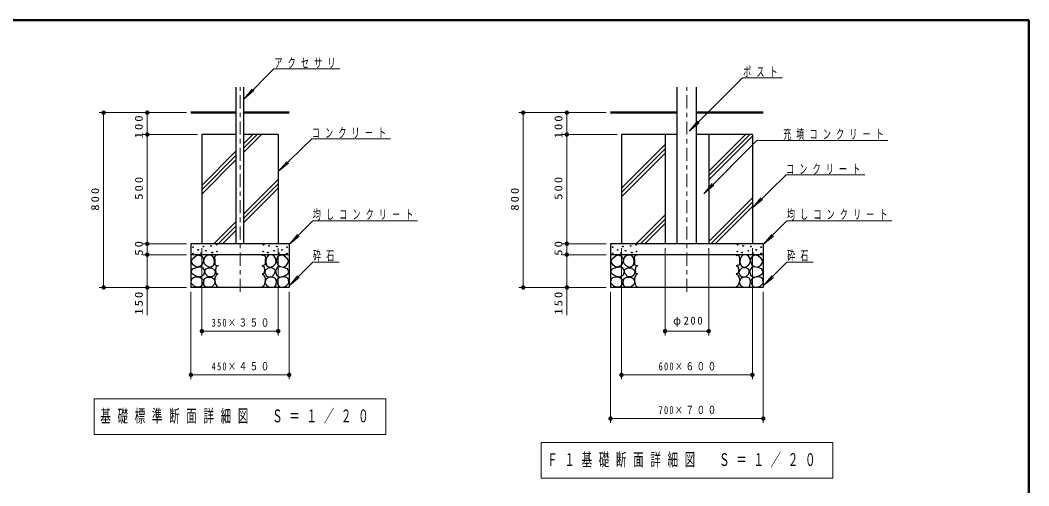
# Model space of a CAD drawing. Units: millimetres on the paper, with parts at other scales. Extents: x -385 to 0, y -594 to 267.
# Drawn here: x -231.1 to 0, y -433.6 to -327 of the extents above; entities that cross this region are included whole.
import ezdxf

# ---------------------------------------------------------------- set-up
doc = ezdxf.new("R2010")
doc.units = ezdxf.units.MM
doc.linetypes.add('USER2', pattern=[6, 3, -1, 1, -1])
doc.layers.add('LY_1', color=7, linetype='Continuous', lineweight=25)
doc.styles.add('ＭＳ ゴシック', font='')
doc.styles.get('ＭＳ ゴシック').set_extended_font_data('MS Gothic')

# ---------------------------------------------------------------- blocks, each defined once
blk = doc.blocks.new('filled_dot')
at = {"color": 0, "linetype": 'Continuous', "lineweight": -2, "const_width": 1.25}
blk.add_lwpolyline([(-0.625, 0, 1), (0.625, 0, 1)], format="xyb", close=True, dxfattribs=at)

msp = doc.modelspace()

# ---------------------------------------------------------------- linework, layer by layer
at = {"layer": 'LY_1', "lineweight": 50}
for p, q in [((0, -327), (-385, -327)), ((0, -594), (0, -327)), ((-181.56, -348.16), (-191.96, -348.16)), ((-169.46, -348.16), (-179.86, -348.16)), ((-80.557, -348.16), (-95.829, -348.16)), ((-60.829, -348.16), (-76.102, -348.16))]:
    msp.add_line(p, q, dxfattribs=at)
at = {"layer": 'LY_1', "lineweight": 13}
for p, q in [((-172.974, -338.159), (-179.86, -345.045)), ((-172.974, -338.159), (-157.825, -338.159)), ((-65.604, -340.175), (-77.816, -352.386)), ((-65.604, -340.175), (-56.455, -340.175)), ((-179.86, -345.045), (-177.932, -342.747)), ((-179.86, -345.045), (-177.562, -343.117)), ((-202.96, -348.16), (-212.96, -348.16)), ((-211.96, -388.16), (-211.96, -348.16)), ((-192.96, -348.16), (-202.96, -348.16)), ((-201.96, -353.16), (-201.96, -348.16)), ((-106.829, -348.16), (-116.829, -348.16)), ((-115.829, -388.16), (-115.829, -348.16)), ((-96.829, -348.16), (-106.829, -348.16)), ((-105.829, -353.16), (-105.829, -348.16)), ((-77.816, -352.386), (-75.887, -350.088)), ((-77.816, -352.386), (-75.518, -350.458)), ((-190.46, -353.16), (-202.96, -353.16)), ((-201.96, -378.16), (-201.96, -353.16)), ((-179.86, -355.223), (-177.798, -353.16)), ((-179.86, -356.213), (-176.808, -353.16)), ((-179.86, -357.203), (-175.818, -353.16)), ((-94.329, -353.16), (-106.829, -353.16)), ((-105.829, -378.16), (-105.829, -353.16)), ((-73.329, -361.546), (-64.943, -353.16)), ((-73.329, -362.536), (-63.953, -353.16)), ((-73.329, -363.526), (-63.329, -353.526)), ((-164.235, -354.15), (-171.96, -361.647)), ((-164.235, -354.15), (-146.235, -354.15)), ((-93.329, -365.424), (-83.329, -355.424)), ((-62.304, -354.549), (-74.457, -366.702)), ((-62.304, -354.549), (-32.283, -354.549)), ((-189.46, -364.823), (-181.56, -356.923)), ((-189.46, -365.813), (-181.56, -357.913)), ((-93.329, -366.414), (-83.329, -356.414)), ((-93.329, -367.404), (-83.329, -357.404)), ((-189.46, -366.803), (-181.56, -358.903)), ((-171.96, -361.647), (-169.998, -359.378)), ((-171.96, -361.647), (-169.633, -359.753)), ((-55.604, -362.426), (-63.329, -369.922)), ((-55.604, -362.426), (-37.604, -362.426)), ((-179.86, -371.345), (-171.96, -363.445)), ((-179.86, -372.335), (-171.96, -364.435)), ((-74.457, -366.702), (-72.529, -364.404)), ((-74.457, -366.702), (-72.159, -364.774)), ((-179.86, -373.325), (-171.96, -365.425)), ((-73.329, -377.668), (-63.329, -367.668)), ((-72.831, -378.16), (-63.329, -368.658)), ((-71.841, -378.16), (-63.329, -369.648)), ((-63.329, -369.922), (-61.366, -367.653)), ((-63.329, -369.922), (-61.002, -368.029)), ((-89.943, -378.16), (-83.329, -371.546)), ((-186.676, -378.16), (-181.56, -373.045)), ((-185.686, -378.16), (-181.56, -374.035)), ((-164.051, -372.931), (-169.46, -378.34)), ((-164.051, -372.931), (-140.051, -372.931)), ((-88.953, -378.16), (-83.329, -372.536)), ((-87.963, -378.16), (-83.329, -373.526)), ((-55.42, -372.931), (-60.829, -378.34)), ((-55.42, -372.931), (-31.42, -372.931)), ((-184.696, -378.16), (-181.56, -375.025)), ((-169.46, -378.34), (-167.532, -376.042)), ((-169.46, -378.34), (-167.162, -376.412)), ((-60.829, -378.34), (-58.901, -376.042)), ((-60.829, -378.34), (-58.531, -376.412)), ((-192.96, -378.16), (-202.96, -378.16)), ((-201.96, -380.66), (-201.96, -378.16)), ((-96.829, -378.16), (-106.829, -378.16)), ((-105.829, -380.66), (-105.829, -378.16)), ((-192.96, -380.66), (-202.96, -380.66)), ((-201.96, -394.53), (-201.96, -380.66)), ((-189.46, -379.16), (-189.46, -399.16)), ((-171.96, -379.16), (-171.96, -399.16)), ((-96.829, -380.66), (-106.829, -380.66)), ((-105.829, -394.53), (-105.829, -380.66)), ((-93.329, -379.16), (-93.329, -409.16)), ((-83.329, -379.16), (-83.329, -399.16)), ((-73.329, -379.16), (-73.329, -399.16)), ((-63.329, -379.16), (-63.329, -409.16)), ((-164.051, -382.368), (-169.46, -387.777)), ((-164.051, -382.368), (-158.007, -382.368)), ((-55.42, -382.368), (-60.829, -387.777)), ((-55.42, -382.368), (-49.376, -382.368)), ((-169.46, -387.777), (-167.532, -385.479)), ((-169.46, -387.777), (-167.162, -385.848)), ((-60.829, -387.777), (-58.901, -385.479)), ((-60.829, -387.777), (-58.531, -385.848)), ((-202.96, -388.16), (-212.96, -388.16)), ((-192.96, -388.16), (-202.96, -388.16)), ((-106.829, -388.16), (-116.829, -388.16)), ((-96.829, -388.16), (-106.829, -388.16)), ((-191.96, -389.16), (-191.96, -409.16)), ((-169.46, -389.16), (-169.46, -409.16)), ((-95.829, -389.16), (-95.829, -419.16)), ((-60.829, -389.16), (-60.829, -419.16)), ((-171.96, -398.16), (-189.46, -398.16)), ((-73.329, -398.16), (-83.329, -398.16)), ((-169.46, -408.16), (-191.96, -408.16)), ((-63.329, -408.16), (-93.329, -408.16)), ((-214.11, -413.671), (-214.11, -421.804)), ((-147.31, -413.671), (-214.11, -413.671)), ((-147.31, -421.804), (-147.31, -413.671)), ((-60.829, -418.16), (-95.829, -418.16)), ((-214.11, -421.804), (-147.31, -421.804)), ((-111.729, -423.671), (-111.729, -431.804)), ((-44.929, -423.671), (-111.729, -423.671)), ((-44.929, -431.804), (-44.929, -423.671)), ((-111.729, -431.804), (-44.929, -431.804))]:
    msp.add_line(p, q, dxfattribs=at)
at = {"layer": 'LY_1'}
for p, q in [((-181.56, -378.16), (-181.56, -342.353)), ((-179.86, -378.16), (-179.86, -342.353)), ((-80.557, -378.16), (-80.557, -342.353)), ((-76.102, -378.16), (-76.102, -342.353)), ((-189.46, -353.16), (-189.46, -378.16)), ((-181.56, -353.16), (-189.46, -353.16)), ((-171.96, -353.16), (-179.86, -353.16)), ((-171.96, -353.16), (-171.96, -378.16)), ((-93.329, -353.16), (-93.329, -378.16)), ((-80.557, -353.16), (-93.329, -353.16)), ((-83.329, -353.16), (-83.329, -378.16)), ((-63.329, -353.16), (-76.102, -353.16)), ((-73.329, -353.16), (-73.329, -378.16)), ((-63.329, -353.16), (-63.329, -378.16)), ((-191.96, -378.16), (-191.96, -388.16)), ((-169.46, -378.16), (-191.96, -378.16)), ((-169.46, -378.16), (-169.46, -388.16)), ((-95.829, -378.16), (-95.829, -388.16)), ((-60.829, -378.16), (-95.829, -378.16)), ((-60.829, -378.16), (-60.829, -388.16)), ((-169.46, -380.66), (-191.96, -380.66)), ((-60.829, -380.66), (-95.829, -380.66)), ((-169.46, -388.16), (-191.96, -388.16)), ((-60.829, -388.16), (-95.829, -388.16))]:
    msp.add_line(p, q, dxfattribs=at)
at = {"layer": 'LY_1', "linetype": 'USER2', "lineweight": 13}
for p, q in [((-180.71, -389.183), (-180.71, -342.353)), ((-78.329, -389.183), (-78.329, -342.353))]:
    msp.add_line(p, q, dxfattribs=at)
at = {"layer": 'LY_1'}
for points in [[(-190.715, -383.52), (-191.385, -383.067), (-191.91, -382.252), (-191.493, -381.528), (-190.896, -381.021), (-190.208, -380.695), (-189.393, -381.039), (-189.123, -381.5), (-189.049, -382.035), (-189.356, -382.958), (-189.882, -383.393)], [(-187.616, -383.578), (-188.392, -383.233), (-188.811, -382.78), (-189.018, -382.219), (-188.867, -381.464), (-188.557, -381.007), (-188.112, -380.709), (-187.271, -380.752), (-186.688, -381.443), (-186.602, -382.413), (-186.861, -383.233)], [(-173.805, -383.578), (-173.028, -383.233), (-172.609, -382.78), (-172.403, -382.219), (-172.554, -381.464), (-172.864, -381.007), (-173.309, -380.709), (-174.15, -380.752), (-174.732, -381.443), (-174.818, -382.413), (-174.56, -383.233)], [(-170.706, -383.52), (-170.036, -383.067), (-169.511, -382.252), (-169.927, -381.528), (-170.525, -381.021), (-171.213, -380.695), (-172.028, -381.039), (-172.297, -381.5), (-172.372, -382.035), (-172.064, -382.958), (-171.539, -383.393)], [(-94.583, -383.52), (-95.253, -383.067), (-95.779, -382.252), (-95.362, -381.528), (-94.765, -381.021), (-94.076, -380.695), (-93.261, -381.039), (-92.992, -381.5), (-92.917, -382.035), (-93.225, -382.958), (-93.75, -383.393)], [(-91.485, -383.578), (-92.261, -383.233), (-92.68, -382.78), (-92.887, -382.219), (-92.736, -381.464), (-92.426, -381.007), (-91.981, -380.709), (-91.139, -380.752), (-90.557, -381.443), (-90.471, -382.413), (-90.73, -383.233)], [(-65.174, -383.578), (-64.397, -383.233), (-63.978, -382.78), (-63.772, -382.219), (-63.922, -381.464), (-64.232, -381.007), (-64.677, -380.709), (-65.519, -380.752), (-66.101, -381.443), (-66.187, -382.413), (-65.928, -383.233)], [(-62.075, -383.52), (-61.405, -383.067), (-60.879, -382.252), (-61.296, -381.528), (-61.894, -381.021), (-62.582, -380.695), (-63.397, -381.039), (-63.666, -381.5), (-63.741, -382.035), (-63.433, -382.958), (-62.908, -383.393)], [(-190.57, -385.657), (-191.204, -385.385), (-191.675, -385.025), (-191.91, -384.552), (-191.566, -383.864), (-190.696, -383.574), (-189.962, -383.439), (-189.32, -383.538), (-188.831, -384.389), (-189.049, -385.349), (-189.827, -385.801)], [(-170.851, -385.657), (-170.217, -385.385), (-169.746, -385.025), (-169.511, -384.552), (-169.855, -383.864), (-170.724, -383.574), (-171.458, -383.439), (-172.1, -383.538), (-172.589, -384.389), (-172.372, -385.349), (-171.593, -385.801)], [(-94.439, -385.657), (-95.072, -385.385), (-95.544, -385.025), (-95.779, -384.552), (-95.435, -383.864), (-94.565, -383.574), (-93.831, -383.439), (-93.189, -383.538), (-92.7, -384.389), (-92.917, -385.349), (-93.696, -385.801)], [(-62.22, -385.657), (-61.586, -385.385), (-61.115, -385.025), (-60.879, -384.552), (-61.223, -383.864), (-62.093, -383.574), (-62.827, -383.439), (-63.469, -383.538), (-63.958, -384.389), (-63.741, -385.349), (-62.962, -385.801)], [(-190.588, -388.101), (-191.204, -387.848), (-191.91, -387.142), (-191.837, -386.29), (-191.396, -385.91), (-190.805, -385.747), (-190.289, -385.762), (-189.791, -385.928), (-189.307, -386.268), (-189.049, -386.725), (-189.429, -387.649), (-189.9, -388.083)], [(-189.039, -386.813), (-188.867, -386.123), (-188.22, -385.843), (-187.422, -385.8), (-186.731, -386.188), (-186.429, -386.986), (-186.688, -387.547), (-187.206, -388.021), (-188.026, -388.129), (-188.608, -388.086), (-188.979, -387.555)], [(-187.982, -385.735), (-188.629, -385.023), (-188.802, -384.268), (-188.483, -383.913), (-187.961, -383.707), (-187.141, -383.707), (-186.494, -384.268), (-186.386, -384.764), (-186.667, -385.39), (-187.055, -385.692)], [(-173.438, -385.735), (-172.791, -385.023), (-172.618, -384.268), (-172.938, -383.913), (-173.46, -383.707), (-174.279, -383.707), (-174.926, -384.268), (-175.034, -384.764), (-174.754, -385.39), (-174.365, -385.692)], [(-172.381, -386.813), (-172.554, -386.123), (-173.201, -385.843), (-173.999, -385.8), (-174.689, -386.188), (-174.991, -386.986), (-174.732, -387.547), (-174.215, -388.021), (-173.395, -388.129), (-172.812, -388.086), (-172.441, -387.555)], [(-170.833, -388.101), (-170.217, -387.848), (-169.511, -387.142), (-169.583, -386.29), (-170.025, -385.91), (-170.615, -385.747), (-171.131, -385.762), (-171.629, -385.928), (-172.113, -386.268), (-172.372, -386.725), (-171.992, -387.649), (-171.521, -388.083)], [(-94.457, -388.101), (-95.072, -387.848), (-95.779, -387.142), (-95.706, -386.29), (-95.265, -385.91), (-94.674, -385.747), (-94.158, -385.762), (-93.66, -385.928), (-93.176, -386.268), (-92.917, -386.725), (-93.298, -387.649), (-93.768, -388.083)], [(-92.908, -386.813), (-92.736, -386.123), (-92.088, -385.843), (-91.29, -385.8), (-90.6, -386.188), (-90.298, -386.986), (-90.557, -387.547), (-91.075, -388.021), (-91.894, -388.129), (-92.477, -388.086), (-92.848, -387.555)], [(-91.851, -385.735), (-92.498, -385.023), (-92.671, -384.268), (-92.352, -383.913), (-91.83, -383.707), (-91.01, -383.707), (-90.363, -384.268), (-90.255, -384.764), (-90.535, -385.39), (-90.924, -385.692)], [(-64.807, -385.735), (-64.16, -385.023), (-63.987, -384.268), (-64.307, -383.913), (-64.828, -383.707), (-65.648, -383.707), (-66.295, -384.268), (-66.403, -384.764), (-66.123, -385.39), (-65.734, -385.692)], [(-63.75, -386.813), (-63.922, -386.123), (-64.57, -385.843), (-65.368, -385.8), (-66.058, -386.188), (-66.36, -386.986), (-66.101, -387.547), (-65.583, -388.021), (-64.764, -388.129), (-64.181, -388.086), (-63.81, -387.555)], [(-62.201, -388.101), (-61.586, -387.848), (-60.879, -387.142), (-60.952, -386.29), (-61.393, -385.91), (-61.984, -385.747), (-62.5, -385.762), (-62.998, -385.928), (-63.482, -386.268), (-63.741, -386.725), (-63.36, -387.649), (-62.89, -388.083)]]:
    msp.add_lwpolyline(points, close=True, dxfattribs=at)
for points in [[(-185.746, -380.876), (-186.217, -380.713), (-186.543, -381.22), (-186.507, -382.035), (-186.471, -382.976), (-185.728, -383.194)], [(-175.674, -380.876), (-175.203, -380.713), (-174.877, -381.22), (-174.913, -382.035), (-174.95, -382.976), (-175.692, -383.194)], [(-89.615, -380.876), (-90.086, -380.713), (-90.412, -381.22), (-90.376, -382.035), (-90.34, -382.976), (-89.597, -383.194)], [(-67.043, -380.876), (-66.572, -380.713), (-66.246, -381.22), (-66.282, -382.035), (-66.318, -382.976), (-67.061, -383.194)], [(-185.746, -383.212), (-186.145, -383.393), (-186.326, -384.045), (-186.217, -384.86), (-185.765, -385.077)], [(-175.674, -383.212), (-175.276, -383.393), (-175.094, -384.045), (-175.203, -384.86), (-175.656, -385.077)], [(-89.615, -383.212), (-90.014, -383.393), (-90.195, -384.045), (-90.086, -384.86), (-89.633, -385.077)], [(-67.043, -383.212), (-66.644, -383.393), (-66.463, -384.045), (-66.572, -384.86), (-67.025, -385.077)], [(-185.746, -385.077), (-186.109, -385.294), (-186.453, -385.983), (-186.489, -386.707), (-186.308, -387.431), (-186.054, -387.83), (-185.71, -388.065)], [(-175.674, -385.077), (-175.312, -385.294), (-174.968, -385.983), (-174.931, -386.707), (-175.113, -387.431), (-175.366, -387.83), (-175.71, -388.065)], [(-89.615, -385.077), (-89.977, -385.294), (-90.322, -385.983), (-90.358, -386.707), (-90.177, -387.431), (-89.923, -387.83), (-89.579, -388.065)], [(-67.043, -385.077), (-66.681, -385.294), (-66.337, -385.983), (-66.3, -386.707), (-66.481, -387.431), (-66.735, -387.83), (-67.079, -388.065)]]:
    msp.add_lwpolyline(points, dxfattribs=at)
for centre in [(-191.476, -378.929), (-189.127, -378.774), (-187.346, -378.645), (-186.081, -378.387), (-175.339, -378.387), (-174.074, -378.645), (-172.293, -378.774), (-169.944, -378.929), (-95.345, -378.929), (-92.996, -378.774), (-91.215, -378.645), (-89.95, -378.387), (-66.708, -378.387), (-65.443, -378.645), (-63.662, -378.774), (-61.313, -378.929), (-191.476, -380.374), (-190.314, -379.548), (-189.618, -380.297), (-188.534, -379.755), (-187.088, -380.168), (-186.004, -379.961), (-175.416, -379.961), (-174.332, -380.168), (-172.887, -379.755), (-171.803, -380.297), (-171.106, -379.548), (-169.944, -380.374), (-95.345, -380.374), (-94.183, -379.548), (-93.486, -380.297), (-92.402, -379.755), (-90.957, -380.168), (-89.873, -379.961), (-66.785, -379.961), (-65.701, -380.168), (-64.256, -379.755), (-63.172, -380.297), (-62.475, -379.548), (-61.313, -380.374)]:
    msp.add_circle(centre, 0.0774, dxfattribs=at)

# ---------------------------------------------------------------- block references
at = {"layer": 'LY_1', "lineweight": 13, "xscale": 0.4, "yscale": 0.4}
for p, rotation in [((-211.96, -348.16), 270), ((-201.96, -348.16), 270), ((-115.829, -348.16), 270), ((-105.829, -348.16), 270), ((-201.96, -353.16), 270), ((-201.96, -353.16), 90), ((-105.829, -353.16), 270), ((-105.829, -353.16), 90), ((-201.96, -378.16), 270), ((-201.96, -378.16), 90), ((-105.829, -378.16), 270), ((-105.829, -378.16), 90), ((-201.96, -380.66), 270), ((-201.96, -380.66), 90), ((-105.829, -380.66), 270), ((-105.829, -380.66), 90), ((-211.96, -388.16), 90), ((-201.96, -388.16), 90), ((-115.829, -388.16), 90), ((-105.829, -388.16), 90), ((-171.96, -398.16), 180), ((-73.329, -398.16), 180), ((-169.46, -408.16), 180), ((-63.329, -408.16), 180), ((-60.829, -418.16), 180)]:
    msp.add_blockref('filled_dot', p, dxfattribs=dict(at, rotation=rotation))
for p in [(-189.46, -398.16), (-83.329, -398.16), (-191.96, -408.16), (-93.329, -408.16), (-95.829, -418.16)]:
    msp.add_blockref('filled_dot', p, dxfattribs=at)

# ---------------------------------------------------------------- texts
at = {"layer": 'LY_1', "style": 'ＭＳ ゴシック'}
for s, insert, char_height, attachment_point in [('\\T1.64;\\W0.6;アクセサリ', (-172.825, -338.009), 2.199, 7), ('\\T1.64;\\W0.6;ポスト', (-65.455, -340.025), 2.199, 7), ('\\T1.64;\\W0.6;コンクリート', (-164.235, -354), 2.199, 7), ('\\T1.64;\\W0.6;充填コンクリート', (-56.283, -354.399), 2.199, 7), ('\\T1.64;\\W0.6;コンクリート', (-55.604, -362.276), 2.199, 7), ('\\T1.64;\\W0.6;均しコンクリート', (-164.051, -372.781), 2.199, 7), ('\\T1.64;\\W0.6;均しコンクリート', (-55.42, -372.781), 2.199, 7), ('\\T1.64;\\W0.6;砕石', (-164.007, -382.218), 2.199, 7), ('\\T1.64;\\W0.6;砕石', (-55.376, -382.218), 2.199, 7), ('\\T1.33;\\W0.95;φ200', (-77.917, -397.16), 1.833, 8), ('\\T1.32;\\W0.75;350×３５０', (-180.303, -397.16), 1.833, 8), ('\\T1.32;\\W0.75;450×４５０', (-180.303, -407.16), 1.833, 8), ('\\T1.32;\\W0.75;600×６００', (-77.912, -407.16), 1.833, 8), ('\\T1.64;\\W0.6;基礎標準断面詳細図\u3000Ｓ＝１／２０', (-212.71, -417.737), 2.933, 4), ('\\T1.32;\\W0.75;700×７００', (-77.912, -417.16), 1.833, 8), ('\\T1.64;\\W0.6;Ｆ１基礎断面詳細図\u3000Ｓ＝１／２０', (-110.329, -427.737), 2.933, 4)]:
    msp.add_mtext(s, dxfattribs=dict(at, insert=insert, char_height=char_height, attachment_point=attachment_point))
at = {"layer": 'LY_1', "char_height": 1.833, "attachment_point": 8, "rotation": 90, "style": 'ＭＳ ゴシック'}
for s, insert in [('\\T1.33;\\W1.15;100', (-202.96, -351.177)), ('\\T1.33;\\W1.15;100', (-106.829, -351.177)), ('\\T1.33;\\W1.15;500', (-202.96, -365.243)), ('\\T1.33;\\W1.15;500', (-106.829, -365.243)), ('\\T1.33;\\W1.15;800', (-212.96, -367.743)), ('\\T1.33;\\W1.15;800', (-116.829, -367.743)), ('\\T1.34;\\W1.15;50', (-202.96, -378.982)), ('\\T1.34;\\W1.15;50', (-106.829, -378.982)), ('\\T1.33;\\W1.15;150', (-202.96, -391.53)), ('\\T1.33;\\W1.15;150', (-106.829, -391.53))]:
    msp.add_mtext(s, dxfattribs=dict(at, insert=insert))

doc.saveas('drawing.dxf')
